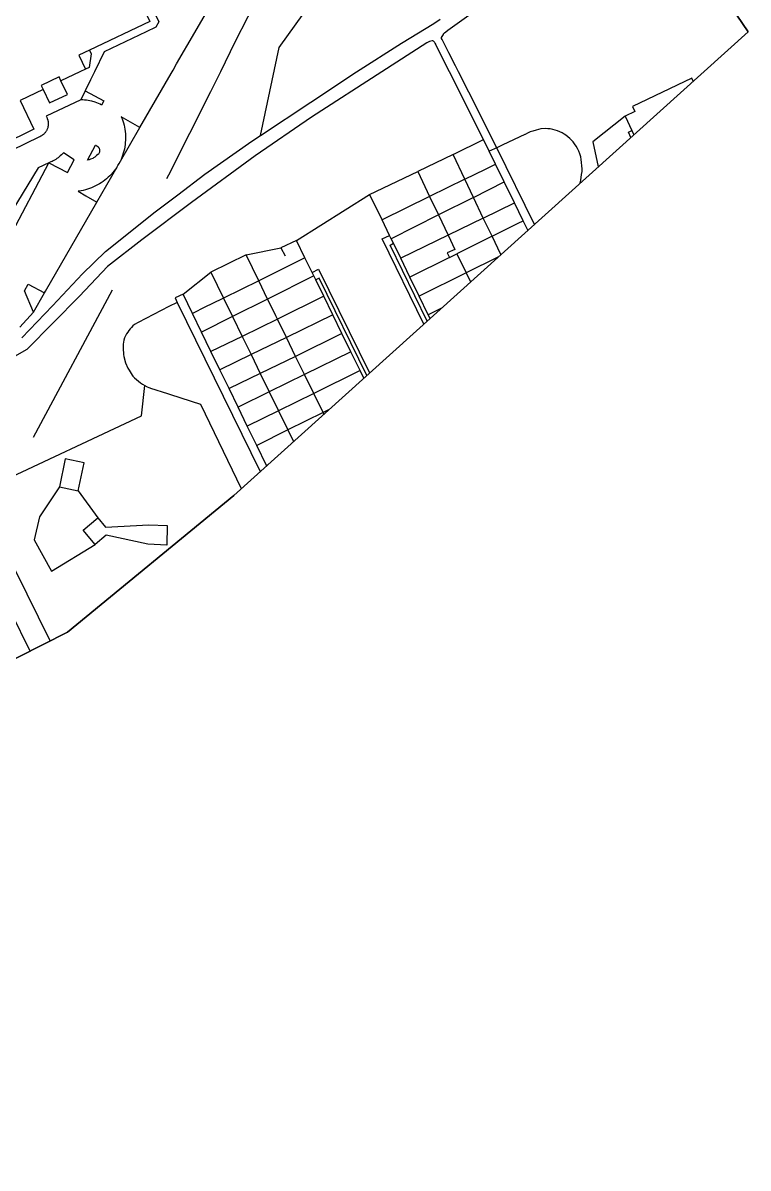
# Model space of a CAD drawing. Header units: millimetres. Extents: x 111502 to 977541, y 8702 to 1044108.
# Drawn here: x 973292.2 to 973457.4, y 472208.9 to 472469.8 of the extents above; entities that cross this region are included whole.
import ezdxf

# ---------------------------------------------------------------- set-up
doc = ezdxf.new("R2010")
doc.units = ezdxf.units.MM
doc.header["$LTSCALE"] = 0.25
doc.layers.add('X HVSS Site Background', color=8, linetype='Continuous')

# ---------------------------------------------------------------- blocks, each defined once
blk = doc.blocks.new('OS MAP')
at = {"layer": 'X HVSS Site Background'}
for points in [[(487128.12, 236985.53), (487132.35, 237005.54), (487143.58, 237021.24), (487153.88, 237024.08), (487156.4, 237033.45), (487148.04, 237046.49), (487151.29, 237055.24)], [(487128.12, 236985.53), (487139.6, 236993.1), (487149.95, 237000), (487160.2, 237006.5), (487167.55, 237011.05), (487169, 237012)], [(487169.3, 237007.8), (487169.6, 237008.3), (487169.75, 237008.5), (487169.8, 237008.65), (487170, 237008.9), (487170.3, 237009.1), (487170.8, 237009.5), (487176.6, 237013.65)], [(487211.37, 237050.05), (487239.17, 237009.13), (487121.99, 236903.53), (487084.15, 236872.41), (487028.6, 236844.33), (486923.62, 236796.11), (486834.51, 236756.44), (486805.82, 236750.34), (486795.65, 236768.15)], [(486795.65, 236768.15), (486805.82, 236750.34), (486834.51, 236756.44), (486923.62, 236796.11), (487028.6, 236844.33), (487084.15, 236872.41), (487121.99, 236903.53), (487239.17, 237009.13), (487211.37, 237050.05)], [(487134.7, 237031), (487128.15, 237018.4), (487122.25, 237006.75), (487119, 237000), (487116.7, 236995.45), (487107.15, 236976.5), (487106.7, 236975.65)], [(487100.64, 236987.33), (487107.73, 236999.6), (487107.96, 237000), (487108.19, 237000.41), (487108.99, 237001.79), (487113.14, 237008.98), (487120.4, 237021.54)], [(487099.22, 237019.17), (487102.88, 237011.5), (487089.17, 237004.95)], [(487103.66, 237014.05), (487104.94, 237011.38), (487104.29, 237010.18), (487102.07, 237009.12)], [(487178.86, 236984.62), (487171.15, 237000), (487168, 237006.15), (487168, 237006.3), (487167.9, 237006.5), (487167.8, 237006.6), (487167.75, 237006.75), (487167.6, 237006.95), (487167.5, 237007), (487167.35, 237007.1), (487167.2, 237007.1), (487166.9, 237007), (487166.6, 237006.95), (487166, 237006.6), (487155.75, 237000), (487139.75, 236989.7), (487126.9, 236980.9), (487112.35, 236970.25), (487101.1, 236961.75), (487093.25, 236955.65), (487086.85, 236948.95), (487074.85, 236936.8), (487066.15, 236931.8), (487053.2, 236925.6)], [(487102.07, 237009.12), (487092.47, 237004.53), (487090.28, 237000), (487089.41, 236998.19), (487088.19, 236995.67)], [(487175.54, 236995.38), (487173.2, 237000), (487172.55, 237001.35), (487171, 237004.3), (487169.5, 237007.35), (487169.35, 237007.6), (487169.3, 237007.8)], [(487089.17, 237004.95), (487086.73, 237003.78), (487088.24, 237000.63)], [(487089.17, 237004.95), (487089.56, 237004.14), (487089.06, 237001.02), (487088.24, 237000.63)], [(487082.65, 236997.95), (487082.22, 236998.85), (487078.16, 236996.91), (487078.59, 236996.01)], [(487088.24, 237000.63), (487086.93, 237000), (487082.65, 236997.95)], [(487078.59, 236996.01), (487080.06, 236992.94), (487084.12, 236994.88), (487082.65, 236997.95)], [(487226.68, 236997.87), (487226.35, 236998.55), (487212.8, 236992.1), (487213.35, 236990.95), (487211.15, 236989.9)], [(487078.59, 236996.01), (487073.36, 236993.51), (487076.5, 236986.92), (487061.94, 236979.84), (487058.88, 236986.14), (487052.43, 236983), (487057.4, 236972.6), (487060.1, 236967.16), (487059.29, 236966.76)], [(487087.19, 236993.6), (487079.3, 236989.89), (487079.36, 236989.77), (487079.43, 236989.65), (487079.48, 236989.53), (487079.54, 236989.4), (487079.66, 236989.01), (487079.69, 236988.88), (487079.72, 236988.74), (487079.74, 236988.61), (487079.75, 236988.47), (487079.76, 236988.34), (487079.76, 236988.06), (487079.75, 236987.93), (487079.74, 236987.79), (487079.72, 236987.66), (487079.69, 236987.52), (487079.63, 236987.26), (487079.56, 236987.07), (487079.51, 236986.94), (487079.46, 236986.82), (487079.4, 236986.69), (487079.33, 236986.57), (487079.26, 236986.46), (487079.18, 236986.34), (487079.1, 236986.23), (487079.02, 236986.13), (487078.93, 236986.02), (487078.84, 236985.92), (487078.64, 236985.74), (487078.42, 236985.56), (487078.31, 236985.48), (487078.2, 236985.41), (487078.08, 236985.34), (487077.84, 236985.22), (487077.59, 236985.12), (487062.13, 236977.6)], [(487088.19, 236995.67), (487087.19, 236993.6)], [(487088.19, 236995.67), (487092.43, 236993.41), (487091.91, 236992.44), (487091.54, 236992.62), (487091.17, 236992.79), (487090.8, 236992.94), (487090.41, 236993.08), (487089.65, 236993.3), (487089.25, 236993.4), (487088.85, 236993.47), (487088.45, 236993.53), (487088.04, 236993.57), (487087.64, 236993.59), (487087.19, 236993.6)], [(487181.95, 236982.7), (487175.54, 236995.38)], [(487096.39, 236989.79), (487096.58, 236989.32), (487096.75, 236988.85), (487096.89, 236988.37), (487097.02, 236987.89), (487097.12, 236987.4), (487097.21, 236986.91), (487097.28, 236986.41), (487097.32, 236985.92), (487097.35, 236985.42), (487097.35, 236984.92), (487097.34, 236984.42), (487097.31, 236983.92), (487097.25, 236983.42), (487097.18, 236982.92), (487097.09, 236982.43), (487096.98, 236981.94), (487096.85, 236981.46), (487096.7, 236980.98), (487096.53, 236980.52), (487096.34, 236980.05), (487096.13, 236979.6), (487095.9, 236979.15)], [(487100.64, 236987.33), (487096.39, 236989.79)], [(487211.15, 236989.9), (487203.83, 236984.09), (487205, 236978.34)], [(487211.15, 236989.9), (487212.72, 236986.62)], [(487095.9, 236979.15), (487100.64, 236987.33)], [(487200.91, 236974.65), (487201.05, 236975.3), (487201.25, 236976.6), (487201.35, 236977.3), (487201.35, 236977.95), (487201.3, 236978.6), (487201.25, 236979.35), (487201.15, 236980.05), (487201.05, 236980.65), (487200.85, 236981.3), (487200.6, 236981.95), (487200.3, 236982.55), (487200, 236983.1), (487199.65, 236983.6), (487199.3, 236984.05), (487198.55, 236984.8), (487198.1, 236985.2), (487197.65, 236985.55), (487197.25, 236985.8), (487196.8, 236986.1), (487196.25, 236986.35), (487195.75, 236986.55), (487195.2, 236986.75), (487194.65, 236986.9), (487194.1, 236987), (487193.55, 236987.05), (487192.95, 236987.1), (487191.95, 236987), (487191.4, 236986.9), (487190.9, 236986.75), (487190.15, 236986.5), (487189.55, 236986.35), (487188.95, 236986.05), (487188.4, 236985.75), (487188.3, 236985.7), (487183.3, 236983.35), (487181.95, 236982.7)], [(487212.49, 236985.08), (487211.93, 236986.24), (487212.72, 236986.62)], [(487212.72, 236986.62), (487213.16, 236985.69)], [(487073.75, 236939.45), (487080.7, 236946.7), (487087.55, 236954), (487092.8, 236959.1), (487104.1, 236968.1), (487109.25, 236972), (487115.45, 236976.7), (487126.1, 236984.2), (487128.12, 236985.53)], [(487088.66, 236979.88), (487090.48, 236983.34), (487090.59, 236983.3), (487090.69, 236983.26), (487090.84, 236983.17), (487091.02, 236983.03), (487091.06, 236982.99), (487091.13, 236982.9), (487091.17, 236982.86), (487091.2, 236982.81), (487091.26, 236982.72), (487091.32, 236982.62), (487091.34, 236982.57), (487091.36, 236982.51), (487091.4, 236982.41), (487091.42, 236982.35), (487091.44, 236982.24), (487091.45, 236982.18), (487091.46, 236982.07), (487091.46, 236981.9), (487091.45, 236981.79), (487091.43, 236981.71), (487091.37, 236981.55), (487091.28, 236981.4), (487091.18, 236981.27), (487091.06, 236981.15), (487090.78, 236980.93), (487090.6, 236980.78), (487090.47, 236980.68), (487090.33, 236980.58), (487090.18, 236980.48), (487090.04, 236980.39), (487089.89, 236980.3), (487089.41, 236980.09), (487089.25, 236980.03), (487089.08, 236979.98), (487088.92, 236979.94), (487088.66, 236979.88)], [(487171.95, 236981.15), (487178.86, 236984.62)], [(487180.2, 236981.95), (487178.86, 236984.62)], [(487079.88, 236979.31), (487084.13, 236977.07), (487085.65, 236979.95), (487083.22, 236981.59), (487082.97, 236981.3), (487082.74, 236981.07), (487082.5, 236980.85), (487082.25, 236980.64), (487082, 236980.44), (487081.74, 236980.25), (487081.47, 236980.07), (487081.19, 236979.91), (487080.9, 236979.75), (487080.62, 236979.61), (487080.32, 236979.48), (487079.88, 236979.31)], [(487171.95, 236981.15), (487163.9, 236977.3)], [(487174.65, 236975.55), (487171.95, 236981.15)], [(487181.95, 236982.7), (487180.2, 236981.95)], [(487181.65, 236978.99), (487180.2, 236981.95)], [(487190.49, 236965.26), (487181.95, 236982.7)], [(487079.88, 236979.31), (487077.46, 236978.14), (487070.41, 236966.53), (487070.02, 236965.54), (487069.85, 236964.19), (487070.48, 236962.88), (487070.84, 236962.12), (487079.88, 236979.31)], [(487095.38, 236978.24), (487095.09, 236977.84), (487094.79, 236977.44), (487094.47, 236977.06), (487094.14, 236976.68), (487093.79, 236976.33), (487093.43, 236975.98), (487093.05, 236975.65), (487092.66, 236975.34), (487092.26, 236975.04), (487091.84, 236974.76), (487091.42, 236974.49), (487090.98, 236974.24), (487090.54, 236974.01), (487090.09, 236973.8), (487089.63, 236973.6), (487089.16, 236973.42), (487088.69, 236973.26), (487088.21, 236973.13), (487087.72, 236973.01), (487087.23, 236972.91), (487086.59, 236972.82), (487088.34, 236971.78)], [(487090.8, 236970.32), (487095.38, 236978.24)], [(487095.38, 236978.24), (487095.63, 236978.68), (487095.9, 236979.15)], [(487179.34, 236977.85), (487181.65, 236978.99)], [(487183.63, 236974.94), (487181.65, 236978.99)], [(487152.96, 236972.07), (487163.9, 236977.3)], [(487163.9, 236977.3), (487166.6, 236971.6)], [(487174.65, 236975.55), (487166.6, 236971.6)], [(487174.65, 236975.55), (487179.34, 236977.85)], [(487176.6, 236971.4), (487174.65, 236975.55)], [(487176.6, 236971.4), (487183.63, 236974.94)], [(487185.96, 236970.16), (487183.63, 236974.94)], [(487078.87, 236949.66), (487079.12, 236950.09), (487090.8, 236970.32)], [(487088.34, 236971.78), (487090.8, 236970.32)], [(487136.3, 236961.6), (487152.96, 236972.07)], [(487155.8, 236966.3), (487153.9, 236970.15), (487152.96, 236972.07)], [(487166.6, 236971.6), (487155.8, 236966.3)], [(487166.6, 236971.6), (487168.65, 236967.4)], [(487176.6, 236971.4), (487168.65, 236967.4)], [(487178.85, 236966.7), (487176.6, 236971.4)], [(487178.85, 236966.7), (487185.96, 236970.16)], [(487187.94, 236966.1), (487185.96, 236970.16)], [(487157.5, 236962.7), (487155.8, 236966.3)], [(487168.65, 236967.4), (487157.85, 236962)], [(487168.65, 236967.4), (487170.85, 236962.8)], [(487178.85, 236966.7), (487170.85, 236962.8)], [(487180.85, 236962.55), (487178.85, 236966.7)], [(487180.85, 236962.55), (487186.78, 236965.52)], [(487186.78, 236965.52), (487187.94, 236966.1)], [(487188.93, 236964.08), (487187.94, 236966.1)], [(487165.31, 236942.57), (487155.85, 236961.95), (487157.5, 236962.7)], [(487157.85, 236962), (487157.5, 236962.7)], [(487170.85, 236962.8), (487160.05, 236957.55)], [(487170.85, 236962.8), (487172.36, 236959.58), (487170.62, 236958.76), (487171.13, 236957.7)], [(487180.85, 236962.55), (487172.85, 236958.55)], [(487182.84, 236958.37), (487180.85, 236962.55)], [(487189, 236963.92), (487188.93, 236964.08)], [(487124.8, 236958.3), (487132.7, 236959.9)], [(487136.3, 236961.6), (487132.7, 236959.9)], [(487132.7, 236959.9), (487133.7, 236958.1)], [(487138.2, 236957.65), (487136.3, 236961.6)], [(487166.06, 236943.24), (487157.65, 236960.55), (487158.4, 236960.95)], [(487158.4, 236960.95), (487157.85, 236962)], [(487160.05, 236957.55), (487158.4, 236960.95)], [(487124.8, 236958.3), (487116.75, 236954.35)], [(487127.7, 236952.4), (487124.8, 236958.3)], [(487138.2, 236957.65), (487134.87, 236955.99), (487127.7, 236952.4)], [(487139.85, 236954.3), (487138.2, 236957.65)], [(487162.15, 236953.25), (487160.05, 236957.55)], [(487171.13, 236957.7), (487162.15, 236953.25)], [(487171.13, 236957.7), (487172.85, 236958.55)], [(487172.85, 236958.55), (487174.95, 236954.2)], [(487182.17, 236957.77), (487174.95, 236954.2)], [(487139.85, 236954.3), (487141.3, 236955.1), (487152.94, 236931.42)], [(487110.45, 236949.35), (487116.75, 236954.35)], [(487116.75, 236954.35), (487119.65, 236948.45)], [(487127.7, 236952.4), (487119.65, 236948.45)], [(487129.7, 236948.25), (487127.7, 236952.4)], [(487140.25, 236953.55), (487129.7, 236948.25)], [(487140.25, 236953.55), (487139.85, 236954.3)], [(487140.7, 236952.6), (487140.25, 236953.55)], [(487152.33, 236930.87), (487141.5, 236953), (487140.7, 236952.6)], [(487142.5, 236948.9), (487140.7, 236952.6)], [(487164.25, 236948.95), (487162.15, 236953.25)], [(487174.95, 236954.2), (487164.25, 236948.95)], [(487174.95, 236954.2), (487175.94, 236952.15)], [(487076.42, 236945.26), (487074.36, 236950.15), (487075.17, 236951.65), (487078.87, 236949.66)], [(487094.3, 236950.25), (487076.3, 236916.7)], [(487076.42, 236945.26), (487078.87, 236949.66)], [(487110.45, 236949.35), (487108.65, 236948.5), (487109.15, 236947.5)], [(487112.58, 236944.98), (487110.45, 236949.35)], [(487109.15, 236947.5), (487107.25, 236946.55), (487100.2, 236942.95), (487099.4, 236942.45), (487099.05, 236942.15), (487098.75, 236941.8), (487098.4, 236941.45), (487098.1, 236941.1), (487097.85, 236940.7), (487097.6, 236940.35), (487097.35, 236939.9), (487097.15, 236939.45), (487097, 236938.9), (487096.9, 236938.45), (487096.85, 236938), (487096.85, 236936.55), (487096.9, 236936.15), (487096.9, 236935.65), (487097, 236935.15), (487097.35, 236933.75), (487097.85, 236932.55)], [(487109.15, 236947.5), (487128.05, 236908.99)], [(487117.04, 236947.17), (487115.59, 236946.46)], [(487119.65, 236948.45), (487117.04, 236947.17)], [(487119.65, 236948.45), (487121.7, 236944.25)], [(487129.7, 236948.25), (487121.7, 236944.25)], [(487131.95, 236943.7), (487131.6, 236944.4), (487130.21, 236947.23), (487129.7, 236948.25)], [(487142.5, 236948.9), (487131.95, 236943.7)], [(487144.6, 236944.65), (487142.5, 236948.9)], [(487166.3, 236944.7), (487164.25, 236948.95)], [(487073.27, 236941.88), (487076.42, 236945.26)], [(487115.59, 236946.46), (487112.58, 236944.98)], [(487114.65, 236940.73), (487112.58, 236944.98)], [(487121.7, 236944.25), (487114.65, 236940.73)], [(487121.7, 236944.25), (487123.9, 236939.75)], [(487144.6, 236944.65), (487134, 236939.5)], [(487146.65, 236940.4), (487144.6, 236944.65)], [(487169.32, 236946.18), (487166.3, 236944.7)], [(487166.72, 236943.84), (487166.3, 236944.7)], [(487131.95, 236943.7), (487123.9, 236939.75)], [(487134, 236939.5), (487131.95, 236943.7)], [(487116.82, 236936.28), (487114.65, 236940.73)], [(487123.9, 236939.75), (487116.82, 236936.28)], [(487123.9, 236939.75), (487125.95, 236935.6)], [(487134, 236939.5), (487125.95, 236935.6)], [(487136.1, 236935.2), (487134, 236939.5)], [(487146.65, 236940.4), (487136.1, 236935.2)], [(487148.7, 236936.2), (487146.65, 236940.4)], [(487118.83, 236932.15), (487116.82, 236936.28)], [(487125.95, 236935.6), (487118.83, 236932.15)], [(487125.95, 236935.6), (487128.05, 236931.3)], [(487136.1, 236935.2), (487128.05, 236931.3)], [(487138.15, 236931.05), (487136.1, 236935.2)], [(487148.7, 236936.2), (487138.15, 236931.05)], [(487150.8, 236931.95), (487148.7, 236936.2)], [(487097.85, 236932.55), (487098.15, 236932.05), (487098.85, 236930.95), (487099, 236930.7), (487099.4, 236930.3), (487099.85, 236929.95), (487100.3, 236929.55), (487100.75, 236929.2), (487101.2, 236928.9), (487101.75, 236928.6)], [(487120.93, 236927.85), (487118.83, 236932.15)], [(487128.05, 236931.3), (487120.93, 236927.85)], [(487128.05, 236931.3), (487130.1, 236927.1)], [(487138.15, 236931.05), (487130.1, 236927.1)], [(487140.25, 236926.75), (487138.15, 236931.05)], [(487150.8, 236931.95), (487140.25, 236926.75)], [(487151.63, 236930.24), (487150.8, 236931.95)], [(487067.58, 236906.01), (487101.02, 236921.69), (487101.75, 236928.6)], [(487101.75, 236928.6), (487102.25, 236928.3)], [(487102.25, 236928.3), (487102.65, 236928.15), (487103.3, 236927.9), (487104, 236927.65)], [(487104, 236927.65), (487104.75, 236927.4), (487105.25, 236927.3), (487114.4, 236924.35), (487123.73, 236905.1)], [(487122.99, 236923.61), (487120.93, 236927.85)], [(487130.1, 236927.1), (487122.99, 236923.61)], [(487130.1, 236927.1), (487132.2, 236922.8)], [(487140.25, 236926.75), (487132.2, 236922.8)], [(487142.35, 236922.45), (487140.25, 236926.75)], [(487125.09, 236919.31), (487122.99, 236923.61)], [(487049.05, 236922), (487050.05, 236919.95), (487053.1, 236914.15), (487055.95, 236908.3), (487059.4, 236901.35), (487062.1, 236895.6), (487065.65, 236888.45), (487068.4, 236882.65), (487071.9, 236875.6), (487074.9, 236869.5), (487075.6, 236868.09)], [(487132.2, 236922.8), (487125.09, 236919.31)], [(487132.2, 236922.8), (487134.35, 236918.45)], [(487142.35, 236922.45), (487134.35, 236918.45)], [(487143.75, 236923.14), (487142.35, 236922.45)], [(487142.54, 236922.05), (487142.35, 236922.45)], [(487127.24, 236914.9), (487125.09, 236919.31)], [(487134.35, 236918.45), (487127.24, 236914.9)], [(487134.35, 236918.45), (487135.63, 236915.83)], [(487129.47, 236910.33), (487127.24, 236914.9)], [(487086.59, 236904.59), (487087.94, 236910.95), (487083.64, 236911.86), (487082.3, 236905.5)], [(487129.62, 236910.4), (487129.47, 236910.33)], [(487129.49, 236910.29), (487129.47, 236910.33)], [(487080.17, 236870.4), (487072.3, 236886.45), (487065.35, 236900.85), (487067.58, 236906.01)], [(487082.3, 236905.5), (487077.75, 236898.68), (487076.53, 236893.39), (487080.47, 236886.26), (487090.45, 236892.39)], [(487082.3, 236905.5), (487086.59, 236904.59)], [(487086.59, 236904.59), (487091.03, 236898.42)], [(487090.45, 236892.39), (487087.72, 236895.65), (487091.03, 236898.42)], [(487091.03, 236898.42), (487092.81, 236896.29), (487102.63, 236896.86), (487106.86, 236896.7), (487106.76, 236892.2), (487102.45, 236892.46), (487092.96, 236894.48), (487090.45, 236892.39)]]:
    blk.add_lwpolyline(points, dxfattribs=at)

msp = doc.modelspace()

# ---------------------------------------------------------------- block references
at = {"lineweight": 0}
msp.add_blockref('OS MAP', (486218.2, 235458.61), dxfattribs=at)

doc.saveas('drawing.dxf')
